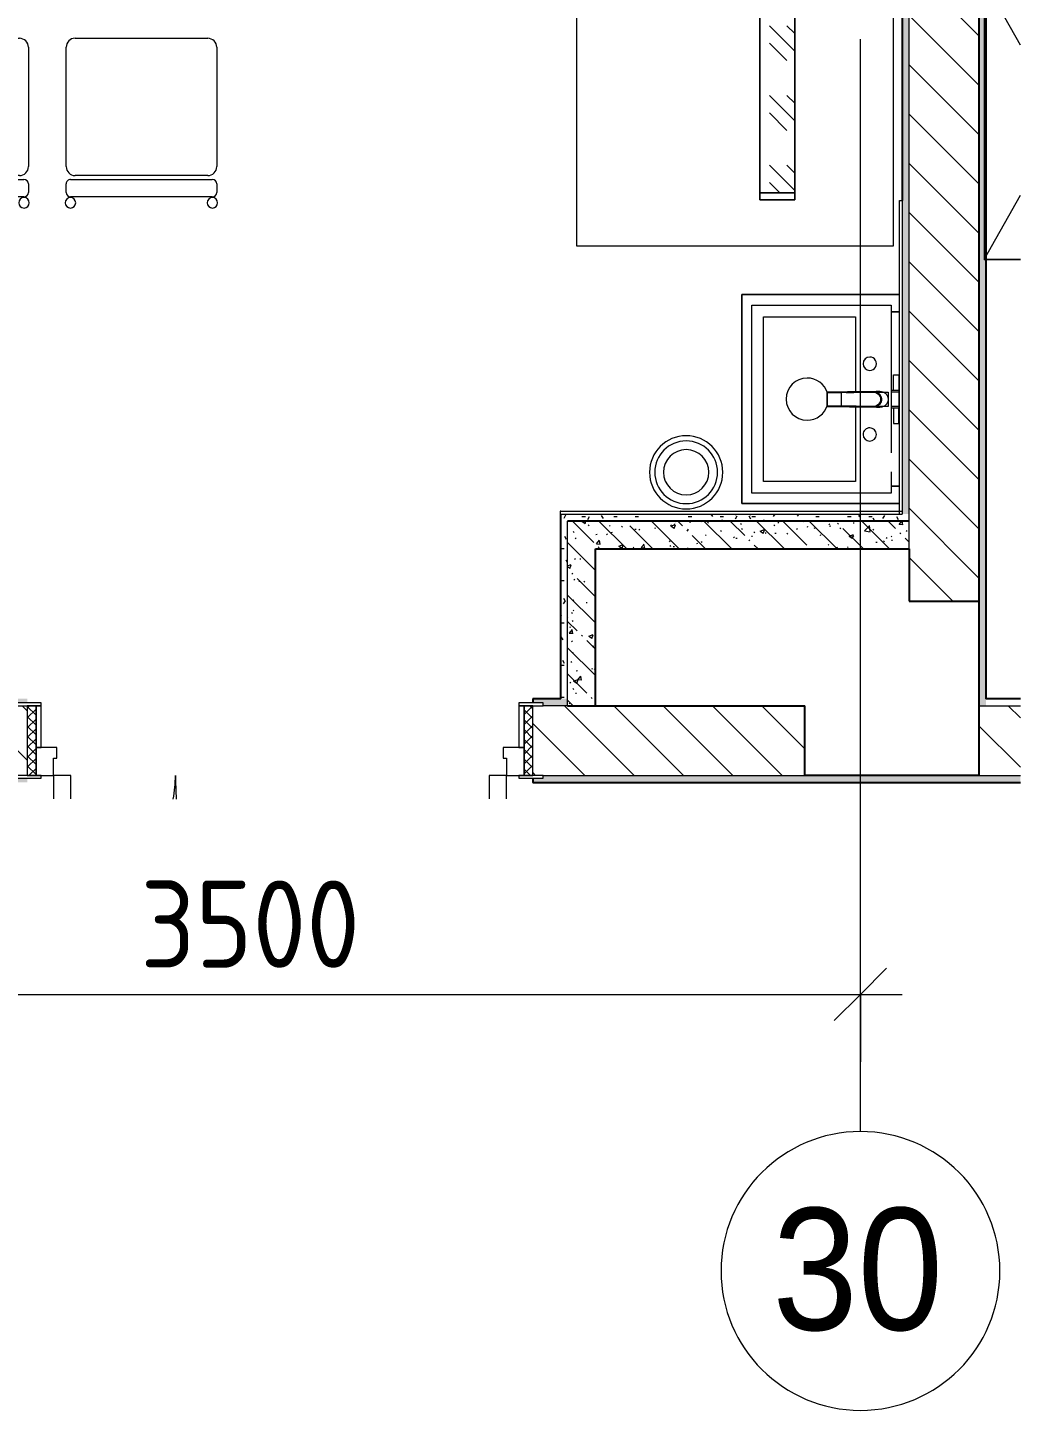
# Model space of a CAD drawing. Header units: millimetres. Extents: x 97900 to 162318, y -1987 to 22028.
# Drawn here: x 108321 to 111169, y 11578 to 15546 of the extents above; entities that cross this region are included whole.
import ezdxf

# ---------------------------------------------------------------- set-up
doc = ezdxf.new("R2010")
doc.units = ezdxf.units.MM
doc.linetypes.add('Осевая', pattern=[3175, 635, -476.25, 1587.5, -476.25])
for name, color, linetype, lineweight in [('0-1', 7, 'Continuous', 9), ('A-ANNO-DIMS', 7, 'Continuous', 9), ('A-ANNO-DIMS-100', 7, 'Continuous', 9), ('A-DOOR', 7, 'Continuous', 9), ('A-DOOR-1', 7, 'Continuous', 13), ('A-DOOR-FRAM', 7, 'Continuous', 13), ('A-DOOR-FRAM-1', 7, 'Continuous', 9), ('A-WALL', 7, 'Continuous', 9), ('I-FURN', 7, 'Continuous', 9), ('I-WALL', 7, 'Continuous', 9), ('P-SANR-FIXT', 7, 'Continuous', 9), ('P-SANR-FIXT-1', 7, 'Continuous', 13), ('Оси', 7, 'Continuous', 9), ('Оси-1', 7, 'Continuous', 20), ('Оси-2', 7, 'Осевая', 9)]:
    doc.layers.add(name, color=color, linetype=linetype, lineweight=lineweight)
for name, color, linetype, lineweight, true_color in [('A-WALL-2', 7, 'Continuous', 25, 0x3c3c3c), ('A-WALL-FNSH-1', 7, 'Continuous', 13, 0x3c3c3c), ('I-FURN-1', 7, 'Continuous', 9, 0xf0f0f0)]:
    doc.layers.add(name, color=color, linetype=linetype, lineweight=lineweight, true_color=true_color)
doc.styles.add('Arial', font='arial.ttf', dxfattribs={"width": 0.9, "height": 350})
doc.styles.add('ISOCPEUR', font='isocpeur.ttf', dxfattribs={"width": 0.9, "height": 250})
doc.dimstyles.new('ISO-2_5_0_9К_БОЛЬШОЙ', dxfattribs={"dimscale": 304.8, "dimtxt": 248.995294, "dimasz": 0.492126, "dimexe": 0.393701, "dimexo": 0.984252, "dimgap": 0, "dimtad": 1, "dimdec": 0, "dimrnd": 10, "dimzin": 0, "dimdsep": 46, "dimtxsty": 'ISOCPEUR', "dimblk1": 'OBLIQUE', "dimblk2": 'OBLIQUE', "dimsah": 1, "dimcen": 0.09, "dimdle": 0.393701, "dimazin": 0, "dimtfac": 1, "dimtdec": 4, "dimtix": 1, "dimtmove": 0, "dimatfit": 3, "dimfxl": 1, "dimtvp": 1, "dimtolj": 1, "dimtzin": 0, "dimarcsym": 2})
pattern_1 = [(135, (0, 0), (-70.71068, -70.71068), [])]
pattern_2 = [(135, (0, 0), (-75.43415, -75.43415), [106.68, -17.78, 3.556, -17.78]), (135, (0, 75.39), (-75.43415, -75.43415), []), (50, (0, 0), (127.52922, -11.15758), [13.335, -146.685]), (355, (0, 0), (-24.66966, 133.74002), [10.668, -117.348]), (100.451, (10.63, -0.93), (102.85973, 122.58178), [11.333, -124.663]), (46.184, (0, 35.56), (189.75516, -29.43036), [20.002, -220.027]), (96.636, (15.81, 33.1), (166.1822, 173.1996), [17, -186.995]), (351.184, (0, 35.56), (166.18393, 173.19757), [16.002, -176.022]), (21, (17.78, 26.67), (106.130265, -71.58603), [13.335, -146.685]), (326, (17.78, 26.67), (43.26188, 128.93175), [10.668, -117.348]), (71.451, (26.62, 20.7), (149.39198, 57.34505), [11.333, -124.663]), (37.5, (0, 0), (2.162228, 59.188357), [3.353, -112.573, 3.353, -115.773, -117.792]), (37.5, (0, 0), (2.162228, 59.188357), [-235.052, 3.353, -114.44]), (7.5, (0, 0), (46.773857, 70.126152), [3.353, -64.567, 3.353, -109.906, -44.894]), (7.5, (0, 0), (46.773857, 70.126152), [-181.178, 3.353, -41.542]), (327.5, (-39.65, 0), (94.913671, -4.010093), [3.353, -41.097, 3.353, -135.331, -184.023]), (327.5, (-39.65, 0), (94.913671, -4.010093), [-183.134, 3.353, -180.67]), (317.5, (-57.43, 0), (103.69057, 17.79882), [3.353, -54.432, 3.353, -88.748, -130.683]), (317.5, (-57.43, 0), (103.69057, 17.79882), [-149.885, 3.353, -127.33])]
pattern_3 = [(0, (0, 0), (121.92, 30.48), [10.058, -81.382, 10.058, -81.382, -487.68]), (0, (0, 0), (121.92, 30.48), [-182.88, 10.058, -172.822, 10.058, -81.382, -213.36]), (0, (0, 0), (121.92, 30.48), [-457.2, 10.058, -50.902, 10.058, -142.342]), (120, (45.72, 15.24), (-87.356454, 90.345817), [10.058, -81.382, 10.058, -81.382, -487.68]), (120, (45.72, 15.24), (-87.356454, 90.345817), [-182.88, 10.058, -172.822, 10.058, -81.382, -213.36]), (120, (45.72, 15.24), (-87.356454, 90.345817), [-457.2, 10.058, -50.902, 10.058, -142.342]), (240, (60.96, 76.2), (-34.563546, -120.825817), [10.058, -81.382, 10.058, -81.382, -487.68]), (240, (60.96, 76.2), (-34.563546, -120.825817), [-182.88, 10.058, -172.822, 10.058, -81.382, -213.36]), (240, (60.96, 76.2), (-34.563546, -120.825817), [-457.2, 10.058, -50.902, 10.058, -142.342])]

# ---------------------------------------------------------------- blocks, each defined once
blk = doc.blocks.new('110_Дверь_СКБ_2Ст - Д-6_л__ ДОО_Дв_1450x2100h_Дверь из раздевальной в коридор-32357677-План разверток пом_3_35_ Этаж 3')
at = {"layer": 'A-DOOR'}
h = blk.add_hatch(dxfattribs=at)
h.set_pattern_fill('FP_6', color=256, style=0, pattern_type=2)
h.set_pattern_definition([(135, (1576.41, 164.685), (-14.14214, -14.14214), []), (225, (1576.41, 164.685), (14.14214, -14.14214), [])])
h.paths.add_polyline_path([(737.5, 100), (712.5, 100), (712.5, -100), (737.5, -100)])
at = {"layer": 'A-DOOR-FRAM-1'}
h = blk.add_hatch(dxfattribs=at)
h.set_pattern_fill('FP_7', color=256, style=0, pattern_type=2)
h.set_pattern_definition([(45, (-546.384, 164.685), (-14.1421, 14.1421), []), (135, (-546.384, 164.685), (-14.1421, -14.1421), [])])
h.paths.add_polyline_path([(-712.5, 100), (-712.5, -100), (-687.5, -100), (-687.5, 100)])
at = {"layer": 'A-DOOR'}
for centre, radius, start, end in [((-637.5, 100), 950, 0, 4.0754), ((662.5, 100), 350, 168.8766, 180)]:
    blk.add_arc(centre, radius, start, end, dxfattribs=at)
at = {"layer": 'A-DOOR-1'}
for p, q in [((-637.5, 167.4), (-637.5, 100)), ((-587.5, 100), (-587.5, 167.4)), ((612.5, 167.4), (612.5, 100)), ((662.5, 100), (662.5, 167.4)), ((-637.5, 100), (-587.5, 100)), ((612.5, 100), (662.5, 100))]:
    blk.add_line(p, q, dxfattribs=at)
at = {"layer": 'A-DOOR-FRAM'}
for p, q in [((-672.5, 108), (-742.5, 108)), ((-742.5, 108), (-742.5, 100)), ((-742.5, 100), (-672.5, 100)), ((-687.5, 100), (-712.5, 100)), ((-712.5, 100), (-712.5, -100)), ((-637.5, 100), (-687.5, 100)), ((-687.5, 100), (-687.5, 20)), ((-687.5, -100), (-687.5, 100)), ((-672.5, 100), (-672.5, 108)), ((-637.5, 50), (-637.5, 100)), ((662.5, 100), (662.5, 50)), ((712.5, 100), (662.5, 100)), ((767.5, 108), (697.5, 108)), ((697.5, 108), (697.5, 100)), ((697.5, 100), (767.5, 100)), ((712.5, 20), (712.5, 100)), ((737.5, 100), (712.5, 100)), ((712.5, 100), (712.5, -100)), ((737.5, -100), (737.5, 100)), ((767.5, 100), (767.5, 108)), ((-627.5, 50), (-637.5, 50)), ((-627.5, 20), (-627.5, 50)), ((662.5, 50), (652.5, 50)), ((652.5, 50), (652.5, 20)), ((-687.5, 20), (-627.5, 20)), ((-672.5, 20), (-687.5, 20)), ((-687.5, 20), (-687.5, -100)), ((-672.5, -100), (-672.5, 20)), ((652.5, 20), (712.5, 20)), ((712.5, 20), (697.5, 20)), ((697.5, 20), (697.5, -100)), ((712.5, -100), (712.5, 20)), ((-672.5, -100), (-742.5, -100)), ((-742.5, -100), (-742.5, -108)), ((-742.5, -108), (-672.5, -108)), ((-712.5, -100), (-687.5, -100)), ((-687.5, -100), (-672.5, -100)), ((-672.5, -108), (-672.5, -100)), ((697.5, -100), (712.5, -100)), ((767.5, -100), (697.5, -100)), ((697.5, -100), (697.5, -108)), ((697.5, -108), (767.5, -108)), ((712.5, -100), (737.5, -100)), ((767.5, -108), (767.5, -100))]:
    blk.add_line(p, q, dxfattribs=at)
blk = doc.blocks.new('SND_2D_Раковина - 500x400 без поручня-18611701-План разверток пом_3_35_ Этаж 3')
at = {"layer": 'P-SANR-FIXT'}
for p, q in [((-250, 152), (-250, 128.5)), ((-250, 128.5), (-250, 152)), ((-70, 150), (-25, 150)), ((-70, 135), (-70, 150)), ((-25, 135), (-70, 135)), ((-25, 151.1), (-25, 128.5)), ((25, 128.5), (25, 151.1)), ((70, 150), (25, 150)), ((25, 135), (70, 135)), ((70, 135), (70, 150)), ((250, 128.5), (250, 152)), ((250, 152), (250, 128.5))]:
    blk.add_line(p, q, dxfattribs=at)
blk = doc.blocks.new('Шкаф параметрический - 1_254-26529812-План разверток пом_3_35_ Этаж 3')
at = {"layer": 'I-FURN-1'}
for p, q in [((0, 450), (184.8, 346.1)), ((800, 450), (0, 450)), ((0, 450), (0, 346.1)), ((0, 346.1), (0, 444.7)), ((615.2, 346.1), (800, 450)), ((800, 346.1), (800, 450)), ((800, 444.7), (800, 346.1))]:
    blk.add_line(p, q, dxfattribs=at)
blk = doc.blocks.new('M_Стул-Breuer - 1_87-26543693-План разверток пом_3_35_ Этаж 3')
at = {"layer": 'I-FURN-1'}
for p, q in [((-215.9, 176.2), (-215.9, 200.8)), ((-203.2, 213.5), (203.2, 213.5)), ((215.9, 200.8), (215.9, 176.2)), ((203.2, 163.5), (-203.2, 163.5)), ((-215.9, -215.9), (-215.9, 127)), ((-190.5, 152.4), (190.5, 152.4)), ((215.9, 127), (215.9, -215.9)), ((190.5, -241.3), (-190.5, -241.3))]:
    blk.add_line(p, q, dxfattribs=at)
for centre, radius, start, end in [((-203.5, 230.6), 15.1, 0, 180), ((203.7, 230.6), 15.1, 0, 180), ((-203.5, 230.6), 15.1, 180, 0), ((-203.2, 200.8), 12.7, 90, 180), ((203.7, 230.6), 15.1, 180, 0), ((203.2, 200.8), 12.7, 0, 90), ((-203.2, 176.2), 12.7, 180, 270), ((203.2, 176.2), 12.7, 270, 0), ((-190.5, 127), 25.4, 90, 180), ((190.5, 127), 25.4, 0, 90), ((-190.5, -215.9), 25.4, 180, 270), ((190.5, -215.9), 25.4, 270, 0)]:
    blk.add_arc(centre, radius, start, end, dxfattribs=at)
blk = doc.blocks.new('Стол базовый прямоугольный - 1_146-25586992-План разверток пом_3_35_ Этаж 3')
at = {"layer": 'I-FURN-1'}
for p, q in [((617.5, 455), (-617.5, 455)), ((-617.5, 455), (-617.5, 171.5)), ((617.5, -455), (617.5, 455)), ((-617.5, 171.5), (-617.5, 71.5)), ((-617.5, 71.5), (-617.5, -455)), ((-617.5, -455), (617.5, -455))]:
    blk.add_line(p, q, dxfattribs=at)
blk = doc.blocks.new('Зеркало обычное - 1_21-29820948-План разверток пом_3_35_ Этаж 3')
at = {"layer": 'I-FURN'}
h = blk.add_hatch(dxfattribs=at)
h.set_pattern_fill('FP_10', color=256, style=0, pattern_type=2)
h.set_pattern_definition([(45, (50, 50), (-200, 0), [141.42, -141.42]), (45, (100, 50), (-200, 0), [70.71, -212.13]), (45, (50, 100), (-200, 0), [70.71, -212.13])])
h.paths.add_polyline_path([(-580, -40), (580, -40), (580, 60), (-580, 60), (-580, -18.8)])
at = {"layer": 'I-FURN-1'}
for p, q in [((600, 60), (-600, 60)), ((-600, 60), (-600, -40)), ((-600, -40), (-600, 60)), ((-600, 60), (-580, 60)), ((580, 60), (-580, 60)), ((-580, 60), (-580, -40)), ((-580, -40), (-580, 60)), ((-580, 60), (580, 60)), ((-580, 60), (580, 60)), ((580, 60), (-580, 60)), ((-580, 60), (580, 60)), ((-580, -40), (-580, 60)), ((-580, -40), (-580, 60)), ((580, -40), (580, 60)), ((580, 60), (580, -40)), ((580, 60), (600, 60)), ((580, 60), (580, -40)), ((580, -40), (580, 60)), ((600, -40), (600, 60)), ((600, 60), (600, -40)), ((-600, -40), (600, -40)), ((-580, -40), (-600, -40)), ((-580, -40), (580, -40)), ((580, -40), (-580, -40)), ((580, -40), (-580, -40)), ((-580, -40), (580, -40)), ((580, -40), (-580, -40)), ((600, -40), (580, -40))]:
    blk.add_line(p, q, dxfattribs=at)
blk = doc.blocks.new('сифон - Для раковины-30610345-План разверток пом_3_35_ Этаж 3')
at = {"layer": 'P-SANR-FIXT'}
blk.add_line((191.1, -40), (191.1, 40), dxfattribs=at)
at = {"layer": 'P-SANR-FIXT-1'}
for p, q in [((191.1, 20), (168.5, 20)), ((168.5, -20), (191.1, -20))]:
    blk.add_line(p, q, dxfattribs=at)
blk = doc.blocks.new('смеситель для раковины - Default-30607276-План разверток пом_3_35_ Этаж 3')
at = {"layer": '0-1'}
for p, q in [((-20.7, -16.7), (-20.7, -17.2)), ((20.8, -17.2), (20.8, -16.7)), ((22.8, -3), (21.8, -15.6)), ((-20.4, -97.4), (-20.3, -110)), ((-19.8, -111.8), (19.8, -111.8)), ((20.3, -110), (20.4, -97.4)), ((-19.8, -151.6), (19.7, -151.6))]:
    blk.add_line(p, q, dxfattribs=at)
at = {"layer": '0-1', "flags": 128}
for points in [[(12.1, 0.1), (14.4, -1.7), (18.1, -6.1), (20.4, -11.5), (21.2, -17.2), (21.2, -36.2), (21.1, -56), (21, -111.4)], [(-21.8, -15.6), (-22.1, -11.2), (-22.8, -3)], [(-18.9, -7.6), (-20, -10.3), (-20.8, -13.1), (-21.1, -18.6), (-21.1, -48.6), (-21.1, -93.2)], [(20.8, -150.7), (20.8, -150.6), (20.7, -150.3), (20.7, -149.8), (20.7, -149), (20.8, -147.8), (20.8, -146.9), (20.8, -145.1), (20.8, -142.9), (20.9, -128.2), (21.1, -55.9), (21.1, -88)], [(-20.7, -150.6), (-20.7, -150.5), (-20.7, -150.2), (-20.7, -149.8), (-20.7, -149.1), (-20.7, -148.1), (-20.7, -147.4), (-20.7, -146.4), (-20.7, -144.9), (-20.8, -144), (-20.8, -120.4), (-21.1, -93.2)], [(-19.8, -111.8), (-19.9, -111.8), (-20, -111.8), (-20.1, -111.8), (-20.1, -111.7), (-20.2, -111.7), (-20.3, -111.6), (-20.3, -111.5), (-20.3, -111.5), (-20.3, -111.4), (-20.3, -111.4), (-20.3, -111.4), (-20.3, -111.3), (-20.3, -111.2), (-20.3, -111), (-20.3, -110.8), (-20.3, -110.6), (-20.3, -110.3), (-20.3, -110)], [(20.3, -110), (20.3, -110.3), (20.3, -110.5), (20.3, -110.8), (20.3, -111), (20.3, -111.1), (20.3, -111.3), (20.3, -111.5), (20.3, -111.5), (20.3, -111.5), (20.2, -111.6), (20.2, -111.7), (20.1, -111.7), (20.1, -111.8), (19.8, -111.8)], [(20.9, -146.2), (20.9, -147.7), (20.8, -148.8), (20.8, -149.8), (20.8, -150.4), (20.7, -151.2), (20.6, -151.3), (20.5, -151.4), (20.4, -151.5), (20.2, -151.6), (20, -151.6), (19.7, -151.6)]]:
    blk.add_lwpolyline(points, dxfattribs=at)
at = {"layer": 'P-SANR-FIXT'}
for p, q in [((-21, -151.6), (-21, 23)), ((-21, 23), (21, 23)), ((0.6, 2.8), (-0.6, 2.8)), ((21, 23), (21, -151.6)), ((-20.8, -19.8), (-21, -19.9)), ((-20.9, -18.3), (-20.9, -18.3)), ((-20.9, -18.5), (-20.9, -18.5)), ((-20.8, -19.8), (-20.4, -22)), ((20.4, -11.1), (19.4, -12.9)), ((20.4, -22), (20.8, -19.8)), ((20.8, -19.8), (20.9, -18.5)), ((20.8, -19.8), (21, -19.9)), ((21.1, -18.4), (20.9, -18.4)), ((22.9, -0.9), (22.5, -5)), ((-19.8, -111.7), (-19.7, -144)), ((19.7, -144), (19.8, -111.7)), ((21, -151.6), (-21, -151.6))]:
    blk.add_line(p, q, dxfattribs=at)
at = {"layer": 'P-SANR-FIXT', "flags": 128}
for points in [[(11.1, -0.4), (9.8, 0.4), (6.1, 1.8), (2.1, 2.5), (-2.1, 2.5), (-6.1, 1.8), (-9.8, 0.4), (-13.1, -1.6), (-15.9, -4.1)], [(-0.6, 3.9), (-0.3, 3.9), (-0.1, 3.9), (0.1, 3.9), (0.3, 3.9), (0.6, 3.9)], [(-21.1, -16.4), (-21.1, -16.8), (-21.1, -17.2), (-21.1, -17.6), (-21.1, -18), (-21.1, -18.4)], [(-21.1, -88.1), (-20.9, -138.9), (-20.9, -145.3), (-20.8, -150.2), (-20.7, -149.4), (-20.7, -143.7), (-20.8, -118.3), (-21, -67.6), (-21.1, -42.2), (-21.1, -16.9)], [(-20.9, -18.5), (-20.9, -18.5), (-21, -18.5), (-21, -18.6), (-21, -18.6), (-21.1, -18.6), (-21.1, -18.6), (-21.1, -18.6)], [(-20.9, -18.5), (-20.9, -19.2), (-20.8, -19.8)], [(15.9, -4.1), (13.1, -1.6), (11.6, -0.6)], [(21.1, -16.9), (21.1, -42.2), (21, -67.6), (20.8, -118.3), (20.7, -143.7), (20.7, -149.4), (20.8, -150.2), (20.9, -145.3), (20.9, -138.9), (21.1, -88.1)], [(21.1, -18.4), (21.1, -18), (21.1, -17.6), (21.1, -17.2), (21.1, -16.8), (21.1, -16.4)], [(21.8, -15.2), (22.1, -10.8), (22.3, -7.9), (22.5, -5.6), (22.7, -3.2), (22.9, -0.9)], [(-19.9, -145.2), (-19.9, -133.8), (-20, -122.4), (-20, -111), (-20.1, -99.6), (-20.1, -88.1)], [(20.1, -88.1), (20.1, -94.5), (20.1, -100.8), (20, -107.2), (20, -113.5), (20, -119.9), (20, -126.2), (19.9, -132.6), (19.9, -138.9), (19.9, -145.2)]]:
    blk.add_lwpolyline(points, dxfattribs=at)
at = {"layer": 'P-SANR-FIXT'}
for centre, major_axis, ratio, start_param, end_param in [((0, -17.2), (20.8, 0), 0.98634, 0.944958, 2.669203), ((0, -16.7), (20.8, 0), 0.98634, 1.475706, 2.006619), ((0, -16.7), (20.8, 0), 0.98634, 1.175826, 1.349386), ((0, -17.2), (-20.8, 0), 0.98634, 5.983401, 6.283185), ((0, -16.7), (20.8, 0), 0.98634, 2.911123, 3.141593), ((0, -17.2), (20.8, 0), 0.98634, 3.141593, 3.245131), ((0, -16.7), (20.8, 0), 0.98634, 2.513274, 2.712058), ((0, -16.7), (20.8, 0), 0.98634, 2.199532, 2.288423), ((0, -16.7), (20.8, 0), 0.98634, 0.436433, 0.906939), ((0, -17.2), (20.8, 0), 0.98634, 0.478372, 0.784046), ((0, -17.2), (20.8, 0), 0.98634, 0, 0.299784), ((0, -16.7), (20.8, 0), 0.98634, 0, 0.23047), ((0, -17.2), (20.8, 0), 0.98634, 6.179646, 6.283185), ((-19.8, -109.7), (0.5, 0.002), 0.095848, 1.570429, 3.124299), ((19.8, -109.7), (-0.5, 0.002), 0.095846, 3.158887, 4.712983)]:
    blk.add_ellipse(centre, major_axis=major_axis, ratio=ratio, start_param=start_param, end_param=end_param, dxfattribs=at)
for points, knots in [([(-22.9, -0.3), (-22.9, 2.5), (-22.3, 6.4), (-20, 11.4), (-17.7, 14.7), (-14.9, 17.6), (-11.6, 20), (-7.9, 21.7), (-4.5, 22.6), (-1.5, 23), (1.9, 23), (6, 22.4), (10, 20.8), (12.8, 19.1), (14.8, 17.5), (16.7, 15.8), (18.8, 13.3), (21.9, 8.1), (22.9, 3.2), (22.9, -0.3)], [0, 0, 0, 0, 0.111111, 0.166667, 0.222222, 0.277778, 0.333333, 0.388889, 0.444444, 0.479167, 0.513889, 0.583333, 0.652778, 0.6875, 0.722222, 0.756944, 0.791667, 0.861111, 1, 1, 1, 1]), ([(-21.1, -16.9), (-21.1, -15.9), (-21, -14.3), (-20.6, -12.1), (-20.1, -10.6), (-19.6, -9), (-18.7, -7.1), (-17.3, -4.8), (-15.2, -2.3), (-12.8, -0.2), (-10, 1.5), (-7, 2.8), (-3.8, 3.7), (-1.6, 3.9), (-0.6, 3.9)], [0, 0, 0, 0, 0.1, 0.15, 0.2, 0.25, 0.3, 0.4, 0.5, 0.6, 0.7, 0.8, 0.9, 1, 1, 1, 1]), ([(10.9, -0.1), (10.6, 0), (10.1, 0.3), (9, 0.9), (6.9, 1.7), (2.6, 2.8), (-2.6, 2.8), (-6.9, 1.7), (-9.2, 0.7), (-11.2, -0.2), (-13.2, -1.5), (-14.9, -2.9), (-16.1, -4.2), (-17.3, -5.5), (-18.5, -7.2), (-19.6, -9.3), (-20.7, -12.4), (-21.1, -14.8), (-21.1, -16.4)], [0.3333333, 0.3333333, 0.3333333, 0.3333333, 0.3472222, 0.3611111, 0.3888889, 0.4444444, 0.5555556, 0.6111111, 0.6388889, 0.6666667, 0.7083333, 0.75, 0.7708333, 0.7916667, 0.8333333, 0.875, 0.9166667, 1, 1, 1, 1]), ([(-0.6, 2.8), (-0.6, 2.9), (-0.6, 3.2), (-0.6, 3.6), (-0.6, 3.8), (-0.6, 3.9), (-0.6, 3.9)], [0, 0, 0, 0, 0.363636, 0.545455, 0.727273, 1, 1, 1, 1]), ([(0.6, 3.9), (2.7, 3.9), (7.1, 3.1), (12.9, 0), (16.7, -3.9), (19, -7.6), (20.2, -10.6), (21, -13.7), (21.1, -15.9), (21.1, -16.9)], [0, 0, 0, 0, 0.2, 0.4, 0.6, 0.7, 0.8, 0.9, 1, 1, 1, 1]), ([(0.6, 2.8), (0.6, 2.9), (0.6, 3.2), (0.6, 3.6), (0.6, 3.8), (0.6, 3.9), (0.6, 3.9)], [0, 0, 0, 0, 0.363636, 0.545455, 0.727273, 1, 1, 1, 1]), ([(-22.9, -0.9), (-22.9, -1.5), (-22.8, -2.5), (-22.7, -3.8), (-22.6, -4.8), (-22.5, -5.7), (-22.4, -6.6), (-22.3, -7.5), (-22.2, -8.7), (-22.1, -10.1), (-22, -12.1), (-21.9, -13.9), (-21.8, -15.2)], [0, 0, 0, 0, 0.166667, 0.25, 0.333333, 0.416667, 0.5, 0.583333, 0.666667, 0.75, 0.833333, 1, 1, 1, 1]), ([(-21.8, -15.2), (-21.8, -16.2), (-21.7, -18.4), (-21.6, -22.6), (-21.5, -27.6), (-21.4, -33.2), (-21.4, -38.3), (-21.3, -42.6), (-21.3, -45.9), (-21.3, -49.3), (-21.3, -52.8), (-21.2, -55.7), (-21.2, -58), (-21.2, -59.8), (-21.2, -61.5), (-21.2, -63.9), (-21.2, -66.8), (-21.2, -70.4), (-21.2, -73.9), (-21.1, -77.5), (-21.1, -82.2), (-21.1, -85.7), (-21.1, -88.1)], [0, 0, 0, 0, 0.083333, 0.166667, 0.25, 0.333333, 0.416667, 0.458333, 0.5, 0.541667, 0.583333, 0.625, 0.645833, 0.666667, 0.6875, 0.708333, 0.75, 0.791667, 0.833333, 0.875, 0.916667, 1, 1, 1, 1]), ([(-21.1, -18.4), (-21.1, -19.2), (-21.1, -20.8), (-21.1, -23.1), (-21.1, -25), (-21, -26.5), (-21, -27.6), (-21, -28.6), (-21, -30), (-21, -31.7), (-21, -33.4), (-21, -34.6), (-20.9, -35.2), (-20.9, -35.7), (-20.9, -36.3), (-20.9, -36.9), (-20.9, -38.1), (-20.9, -39.8), (-20.9, -41.4), (-20.8, -42.8), (-20.8, -44.1), (-20.8, -45.8), (-20.8, -48.6), (-20.7, -53.5), (-20.6, -60.7), (-20.6, -68.9), (-20.5, -76.5), (-20.5, -85.7), (-20.4, -92.7), (-20.4, -97.4)], [0, 0, 0, 0, 0.027778, 0.055556, 0.083333, 0.097222, 0.111111, 0.125, 0.138889, 0.166667, 0.194444, 0.208333, 0.215278, 0.222222, 0.229167, 0.236111, 0.25, 0.277778, 0.305556, 0.319444, 0.333333, 0.361111, 0.388889, 0.444444, 0.555556, 0.666667, 0.75, 0.833333, 1, 1, 1, 1]), ([(-21.1, -18.6), (-21.1, -18.7), (-21.1, -18.9), (-21.1, -19.2), (-21, -19.5), (-21, -19.7), (-21, -19.9)], [0, 0, 0, 0, 0.333333, 0.5, 0.666667, 1, 1, 1, 1]), ([(-20.6, -41.3), (-20.6, -41.2), (-20.7, -40.7), (-20.7, -40.1), (-20.8, -39.3), (-20.9, -38.5), (-20.9, -37.4), (-21, -35.5), (-21, -33.1), (-21, -30.9), (-20.9, -29.4), (-20.9, -28.7), (-20.9, -28.1), (-20.9, -27.6), (-20.9, -26.9), (-20.9, -25.6), (-20.9, -23.9), (-20.9, -21.9), (-21, -20.5), (-21, -19.9)], [0.6742747, 0.6742747, 0.6742747, 0.6742747, 0.6785714, 0.6964286, 0.7053571, 0.7142857, 0.7321429, 0.75, 0.7857143, 0.8214286, 0.8392857, 0.8482143, 0.8571429, 0.8660714, 0.875, 0.8928571, 0.9285714, 0.9642857, 1, 1, 1, 1]), ([(-20, -10.9), (-20.1, -11.4), (-20.5, -12.6), (-20.7, -13.9), (-20.8, -14.6)], [0, 0, 0, 0, 0.4, 1, 1, 1, 1]), ([(-15.9, -4.1), (-16.7, -5), (-18.4, -7.2), (-19.5, -9.5), (-20, -10.9)], [0, 0, 0, 0, 0.444444, 1, 1, 1, 1]), ([(21.1, -16.4), (21.1, -16), (21, -15.1), (20.8, -13.8), (20.6, -12.6), (20.3, -11.7), (20.2, -11.2), (20, -10.9), (19.9, -10.5), (19.7, -9.9), (19.3, -9), (18.6, -7.6), (17.7, -6.2), (17, -5.2), (16.4, -4.5), (15.8, -3.8), (15, -3), (13.9, -2), (12.7, -1.2), (11.9, -0.7), (11.7, -0.6)], [0, 0, 0, 0, 0.0277778, 0.0555556, 0.0833333, 0.0972222, 0.1041667, 0.1111111, 0.1180556, 0.125, 0.1388889, 0.1666667, 0.1944444, 0.2083333, 0.2222222, 0.2361111, 0.25, 0.2777778, 0.3055556, 0.3194444, 0.3194444, 0.3194444, 0.3194444]), ([(20, -10.9), (19.6, -9.8), (18.5, -7.4), (17, -5.2), (15.9, -4.1)], [0, 0, 0, 0, 0.444444, 1, 1, 1, 1]), ([(20.7, -37.5), (20.7, -37.9), (20.6, -38.5), (20.5, -39.2), (20.5, -40), (20.4, -41.3), (20.4, -43), (20.4, -44.6), (20.4, -45.8), (20.4, -46.4), (20.4, -46.9), (20.4, -47.4), (20.4, -48.1), (20.3, -49.2), (20.3, -50.7), (20.3, -52.6), (20.3, -54.6), (20.3, -57), (20.2, -60.3), (20.1, -66.9), (20, -78.4), (19.9, -90.5), (19.9, -97.4)], [0.2698282, 0.2698282, 0.2698282, 0.2698282, 0.2857143, 0.2946429, 0.3035714, 0.3214286, 0.3571429, 0.3928571, 0.4107143, 0.4196429, 0.4285714, 0.4375, 0.4464286, 0.4642857, 0.5, 0.5357143, 0.5714286, 0.6071429, 0.6428571, 0.7142857, 0.8571429, 1, 1, 1, 1]), ([(20.8, -14.6), (20.7, -14.1), (20.5, -12.8), (20.2, -11.6), (20, -10.9)], [0, 0, 0, 0, 0.444444, 1, 1, 1, 1]), ([(20.4, -97.4), (20.4, -91.1), (20.5, -81.8), (20.6, -69.7), (20.7, -60), (20.7, -52.6), (20.8, -47.4), (20.8, -45.2), (20.8, -43.5), (20.9, -41.8), (20.9, -39.8), (20.9, -37.7), (20.9, -36.2), (20.9, -35.4), (21, -34.1), (21, -32.6), (21, -31), (21, -29.7), (21, -28.6), (21, -27.7), (21, -26.8), (21.1, -25.6), (21.1, -22.9), (21.1, -20.4), (21.1, -18.4)], [0, 0, 0, 0, 0.222222, 0.333333, 0.444444, 0.583333, 0.618056, 0.652778, 0.670139, 0.6875, 0.722222, 0.756944, 0.774306, 0.782986, 0.791667, 0.826389, 0.84375, 0.861111, 0.878472, 0.887153, 0.895833, 0.913194, 0.930556, 1, 1, 1, 1]), ([(21, -19.9), (21, -20.5), (21, -21.9), (20.9, -23.9), (20.9, -25.6), (20.9, -26.8), (20.9, -27.5), (20.9, -28.3), (20.9, -29.2), (20.9, -30.9), (20.9, -32.5), (20.9, -33.6), (20.9, -33.9)], [0, 0, 0, 0, 0.0357143, 0.0714286, 0.1071429, 0.125, 0.1339286, 0.1428571, 0.1607143, 0.1785714, 0.2142857, 0.2233019, 0.2233019, 0.2233019, 0.2233019]), ([(21.1, -88.1), (21.1, -85.1), (21.1, -80.6), (21.2, -74.5), (21.2, -69.9), (21.2, -65.1), (21.2, -60), (21.2, -55.1), (21.3, -50.9), (21.3, -47.5), (21.3, -44.7), (21.3, -42.6), (21.4, -41), (21.4, -39.8), (21.4, -38.7), (21.4, -37.3), (21.4, -35.8), (21.4, -34.1), (21.5, -32.1), (21.5, -29.7), (21.5, -27), (21.6, -24.6), (21.7, -21.6), (21.7, -18.3), (21.8, -16.1), (21.8, -15.2)], [0, 0, 0, 0, 0.071429, 0.107143, 0.142857, 0.178571, 0.214286, 0.25, 0.285714, 0.321429, 0.357143, 0.392857, 0.410714, 0.428571, 0.446429, 0.464286, 0.5, 0.535714, 0.571429, 0.625, 0.678571, 0.732143, 0.785714, 0.892857, 1, 1, 1, 1]), ([(-19.9, -97.4), (-19.9, -90.5), (-20, -78.4), (-20.1, -67), (-20.2, -60.5), (-20.2, -57.1), (-20.3, -54.8), (-20.3, -52.7), (-20.3, -50.8), (-20.3, -49.3), (-20.3, -48.2), (-20.4, -47.6), (-20.4, -47), (-20.4, -46.5), (-20.5, -45.9), (-20.5, -44.9), (-20.5, -44.1), (-20.5, -43.6)], [0, 0, 0, 0, 0.1428571, 0.2857143, 0.3571429, 0.3928571, 0.4285714, 0.4642857, 0.5, 0.5357143, 0.5535714, 0.5625, 0.5714286, 0.5803571, 0.5892857, 0.6071429, 0.6334797, 0.6334797, 0.6334797, 0.6334797]), ([(-19.8, -109.7), (-19.8, -110.1), (-19.8, -110.9), (-19.8, -111.7), (-19.8, -111.8), (-19.8, -111.8)], [0, 0, 0, 0, 0.2, 0.4, 0.5304452, 0.5304452, 0.5304452, 0.5304452]), ([(19.8, -111.8), (19.8, -111.8), (19.8, -111.7), (19.8, -110.9), (19.8, -110.1), (19.8, -109.7)], [0.4695252, 0.4695252, 0.4695252, 0.4695252, 0.6, 0.8, 1, 1, 1, 1]), ([(21, -86.6), (20.9, -86.7), (20.9, -86.8), (20.9, -87), (20.8, -87.2), (20.7, -87.5), (20.6, -87.8), (20.5, -88), (20.4, -88.2), (20.3, -88.3), (20.2, -88.2), (20.1, -88.1)], [0.4, 0.4, 0.4, 0.4, 0.4375, 0.5, 0.6, 0.65, 0.7, 0.75, 0.79375, 0.875, 1, 1, 1, 1]), ([(-19.8, -151.6), (-19.8, -151.6), (-19.8, -151.4), (-19.8, -149.5), (-19.9, -146.7), (-19.9, -145.2)], [0.5274141, 0.5274141, 0.5274141, 0.5274141, 0.6, 0.8, 1, 1, 1, 1]), ([(-19.7, -144), (-19.7, -145.5), (-19.7, -148.5), (-19.7, -151.2), (-19.7, -151.6), (-19.8, -151.6)], [0, 0, 0, 0, 0.2, 0.4, 0.5271653, 0.5271653, 0.5271653, 0.5271653]), ([(19.7, -151.6), (19.7, -151.6), (19.7, -151.6), (19.7, -151.2), (19.7, -150), (19.7, -148.3), (19.7, -146.2), (19.7, -144.8), (19.7, -144)], [0.4725879, 0.4725879, 0.4725879, 0.4725879, 0.5, 0.6, 0.7, 0.8, 0.9, 1, 1, 1, 1]), ([(19.9, -145.2), (19.9, -146), (19.9, -147.4), (19.8, -149.3), (19.8, -150.7), (19.8, -151.5), (19.8, -151.6), (19.7, -151.6)], [0, 0, 0, 0, 0.1, 0.2, 0.3, 0.4, 0.4724791, 0.4724791, 0.4724791, 0.4724791])]:
    blk.add_open_spline(points, degree=3, knots=knots, dxfattribs=at)
for points in [[(-20.7, -19.9), (-20.7, -17.5), (-19.9, -12.6), (-16.3, -6), (-10.7, -1.1), (-3.7, 1.6), (3.8, 1.6), (10.7, -1.1), (16.3, -6), (19.9, -12.6), (20.7, -17.5), (20.7, -19.9)], [(-0.6, 2.8), (-1.4, 2.7), (-2.2, 2.7), (-3, 2.5)], [(-22.6, -4.9), (-22.8, -3.6), (-22.9, -2.2), (-22.9, -0.9)], [(-21.4, -18.8), (-21.7, -17.6), (-21.8, -16.4), (-21.8, -15.2)], [(-21.1, -18.5), (-21.1, -18.4), (-21, -18.4), (-20.9, -18.4)], [(-21, -19.9), (-20.9, -20.8), (-20.7, -21.7), (-20.4, -22.5)], [(-20.2, -22.3), (-20.5, -21.7), (-20.8, -21), (-21, -20.4)], [(-20.8, -14.6), (-20.8, -15.2), (-20.9, -16.5), (-20.9, -17.7), (-20.9, -18.3)], [(-19.4, -12.9), (-19.8, -12.3), (-20.1, -11.7), (-20.4, -11.1)], [(21.8, -15.2), (21.8, -17.6), (21.2, -20.1), (20.2, -22.3)], [(20.4, -22.5), (20.7, -21.7), (20.9, -20.8), (21, -19.9)], [(20.9, -18.4), (20.9, -17.8), (20.9, -16.5), (20.8, -15.2), (20.8, -14.6)], [(20.9, -18.5), (21, -18.5), (21.1, -18.5), (21.1, -18.5)], [(21, -19.9), (21, -19.8), (21, -19.6), (21.1, -19.4), (21.1, -19.2), (21.1, -18.9), (21.1, -18.7), (21.1, -18.6), (21.1, -18.5)], [(-20.8, -88.2), (-20.7, -88.2), (-20.5, -88.2), (-20.2, -88.1), (-20.1, -88.1)], [(-20.1, -88.1), (-20.1, -87.3), (-20.1, -86.5), (-20, -85.7)], [(-19.8, -111.8), (-19.8, -111.8), (-19.8, -111.8), (-19.8, -111.8)], [(19.8, -111.8), (19.8, -111.8), (19.8, -111.8), (19.8, -111.8)], [(20, -85.7), (20.1, -86.5), (20.1, -87.3), (20.1, -88.1)]]:
    blk.add_open_spline(points, degree=3, dxfattribs=at)
blk = doc.blocks.new('мусорная корзина - Round_ Metal-31021674-План разверток пом_3_35_ Этаж 3')
at = {"layer": 'P-SANR-FIXT'}
for radius, start, end in [(105, 0, 180), (90, 0, 180), (65, 0, 180), (105, 180, 0), (90, 180, 360), (65, 180, 360)]:
    blk.add_arc((0, 0), radius, start, end, dxfattribs=at)
blk = doc.blocks.new('Мойка кухонная - Раковина Roca Victoria-N Unik 600х460 мм-31021677-План разверток пом_3_35_ Этаж 3')
at = {"layer": 'P-SANR-FIXT'}
for p, q in [((-270, 400), (270, 400)), ((-270, 0), (-270, 400)), ((270, 400), (270, 0)), ((-236.6, 366.4), (236.1, 366.4)), ((-236.6, 102.3), (-236.6, 366.4)), ((236.1, 366.4), (236.1, 102.3)), ((-20.5, 102.3), (-236.6, 102.3)), ((236.1, 102.3), (20.3, 102.3)), ((-209, 0), (-270, 0)), ((270, 0), (-154, 0))]:
    blk.add_line(p, q, dxfattribs=at)
for centre, radius, start, end in [((0, 241.3), 60.5, 0, 180), ((0, 241.3), 60.5, 180, 253.5493), ((0, 241.3), 60.5, 287.0345, 0), ((-101.6, 61.9), 19, 90, 180), ((-101.6, 61.9), 19.1, 0, 90), ((101.6, 61.9), 19.1, 0, 180), ((-101.6, 61.9), 19, 180, 270), ((-101.6, 61.9), 19, 270, 0), ((101.6, 61.9), 19.1, 180, 0)]:
    blk.add_arc(centre, radius, start, end, dxfattribs=at)
blk = doc.blocks.new('Ось сетки - D8-29747960-План разверток пом_3_35_ Этаж 3')
at = {"layer": 'Оси-1'}
for start, end in [(360, 180), (180, 360)]:
    blk.add_arc((0, 0), 4, start, end, dxfattribs=at)
blk = doc.blocks.new('DIMBLOCK7-План разверток пом_3_35_ Этаж 3')
at = {"layer": 'A-ANNO-DIMS-100'}
for p, q in [((107210, 12577.9), (107210, 12891.8)), ((110710, 12577.9), (110710, 12891.8)), ((107210, 12771.8), (110830, 12771.8)), ((107210, 12771.8), (107210, 12577.9)), ((110710, 12771.8), (110710, 12577.9))]:
    blk.add_line(p, q, dxfattribs=at)
at = {"layer": 'A-ANNO-DIMS-100', "lineweight": 20}
for p, q in [((107210, 12771.8), (107285, 12846.8)), ((110710, 12771.8), (110785, 12846.8)), ((107210, 12771.8), (107135, 12696.8)), ((110710, 12771.8), (110635, 12696.8))]:
    blk.add_line(p, q, dxfattribs=at)
at = {"layer": 'A-ANNO-DIMS-100', "color": 0, "insert": (108644, 13098.5), "char_height": 250, "width": 758.478, "attachment_point": 1, "line_spacing_factor": 1.149209, "style": 'ISOCPEUR'}
blk.add_mtext('3500', dxfattribs=at)
blk = doc.blocks.new('_Oblique')
at = {"color": 0, "linetype": 'ByBlock', "lineweight": -2}
blk.add_line((-0.5, -0.5), (0.5, 0.5), dxfattribs=at)

msp = doc.modelspace()

# ---------------------------------------------------------------- hatches: boundary and pattern name
at = {"layer": 'I-WALL'}
h = msp.add_hatch(dxfattribs=at)
h.set_pattern_fill('FP_2', color=256, style=0, pattern_type=2)
h.set_pattern_definition(pattern_1)
h.paths.add_polyline_path([(111050, 13900), (111050, 21150), (110850, 21150), (110850, 13900)])
h = msp.add_hatch(dxfattribs=at)
h.set_pattern_fill('FP_9', color=256, style=0, pattern_type=2)
h.set_pattern_definition(pattern_3)
h.paths.add_polyline_path([(111050, 13600), (111070, 13600), (111070, 21150), (111050, 21150), (111050, 13851.6)])
h = msp.add_hatch(dxfattribs=at)
h.set_pattern_fill('FP_9', color=256, style=0, pattern_type=2)
h.set_pattern_definition(pattern_3)
h.paths.add_polyline_path([(110834.4, 14150), (110850, 14150), (110850, 20900), (110830, 20900), (110830, 14150)])
h = msp.add_hatch(dxfattribs=at)
h.set_pattern_fill('FP_9', color=256, style=0, pattern_type=2)
h.set_pattern_definition(pattern_3)
h.paths.add_polyline_path([(109850, 13620), (109870, 13620), (109870, 14150), (109850, 14150), (109850, 13621)])
h = msp.add_hatch(dxfattribs=at)
h.set_pattern_fill('FP_9', color=256, style=0, pattern_type=2)
h.set_pattern_definition(pattern_3)
h.paths.add_polyline_path([(110830, 14130), (110850, 14130), (110850, 14150), (109870, 14150), (109870, 14130), (110829, 14130)])
h = msp.add_hatch(dxfattribs=at)
h.set_pattern_fill('FP_8', color=256, style=0, pattern_type=2)
h.set_pattern_definition(pattern_2)
h.paths.add_polyline_path([(109870, 13600), (109950, 13600), (109950, 14130), (109870, 14130), (109870, 13620)])
h = msp.add_hatch(dxfattribs=at)
h.set_pattern_fill('FP_8', color=256, style=0, pattern_type=2)
h.set_pattern_definition(pattern_2)
h.paths.add_polyline_path([(110850, 14050), (110850, 14130), (109950, 14130), (109950, 14050), (110834.4, 14050)])
h = msp.add_hatch(dxfattribs=at)
h.set_pattern_fill('FP_9', color=256, style=0, pattern_type=2)
h.set_pattern_definition(pattern_3)
h.paths.add_polyline_path([(109870, 13600), (109870, 13620), (109770, 13620), (109770, 13608), (109800, 13607.5), (109800, 13600), (109832, 13600)])
h.paths.add_polyline_path([(107827.1, 13600), (108290, 13600.3), (108290, 13608), (108320, 13608), (108320, 13620), (106070, 13620), (106070, 13600), (107493, 13600)])
h = msp.add_hatch(dxfattribs=at)
h.set_pattern_fill('FP_9', color=256, style=0, pattern_type=2)
h.set_pattern_definition(pattern_3)
h.paths.add_polyline_path([(111070, 13600), (111168.6, 13600.4), (111168.6, 13620), (111070, 13620)])
h = msp.add_hatch(dxfattribs=at)
h.set_pattern_fill('FP_2', color=256, style=0, pattern_type=2)
h.set_pattern_definition(pattern_1)
h.paths.add_polyline_path([(111050, 13400), (111168.6, 13400), (111168.6, 13600), (111050, 13600)])
h.paths.add_polyline_path([(110500.3, 13400), (110550, 13400), (110550, 13600), (109770, 13600), (109770, 13400), (109832, 13400)])
h.paths.add_polyline_path([(107493, 13400), (108320, 13400), (108320, 13600), (103000, 13600), (103000, 13400), (107158.8, 13400)])
h.paths.add_polyline_path([(101520, 13400), (101550, 13400), (101550, 13600), (101100, 13600), (101100, 13400)])
h = msp.add_hatch(dxfattribs=at)
h.set_pattern_fill('FP_9', color=256, style=0, pattern_type=2)
h.set_pattern_definition(pattern_3)
h.paths.add_polyline_path([(109770, 13380), (111168.6, 13380), (111168.6, 13400), (109800, 13400), (109800, 13392), (109770, 13392)])
h.paths.add_polyline_path([(107158.8, 13380), (108320, 13380), (108320, 13392), (108290, 13392), (108290, 13400), (103030, 13400), (103030, 13392), (103000, 13392), (103000, 13380), (106824.7, 13380)])
h.paths.add_polyline_path([(100600, 13380), (101550, 13380), (101550, 13392), (101520, 13392), (101520, 13400), (100630, 13400), (100630, 13392), (100600, 13392)])

# ---------------------------------------------------------------- linework, layer by layer
at = {"layer": 'A-WALL'}
for p, q in [((110850, 14050), (110850, 20900)), ((109870, 13600), (109870, 14130)), ((109870, 13600), (109800, 13600)), ((111050, 13600), (111168.6, 13600)), ((109800, 13400), (110550, 13400)), ((111050, 13400), (111168.6, 13400))]:
    msp.add_line(p, q, dxfattribs=at)
at = {"layer": 'A-WALL-2'}
for p, q in [((111050, 21150), (111050, 13400)), ((111070, 21130), (111070, 13620)), ((110830, 20880), (110830, 15050)), ((109850, 13620), (109850, 14150)), ((110850, 14130), (109870, 14130)), ((109950, 13600), (109950, 14050)), ((109950, 14050), (110850, 14050)), ((110850, 14050), (110850, 13900)), ((110850, 13900), (111050, 13900)), ((109770, 13620), (109770, 13608)), ((109850, 13620), (109770, 13620)), ((111168.6, 13620), (111070, 13620)), ((109870, 13600), (110550, 13600)), ((110550, 13400), (110550, 13600)), ((109770, 13392), (109770, 13380)), ((109770, 13380), (111168.6, 13380)), ((111050, 13400), (110550, 13400))]:
    msp.add_line(p, q, dxfattribs=at)
at = {"layer": 'A-WALL-FNSH-1'}
for p, q in [((111071, 13621), (111071, 21129)), ((110829, 20879), (110829, 15050)), ((109850, 14158), (109849, 14158)), ((109849, 14158), (109849, 13621)), ((109849, 13621), (109770, 13621)), ((109770, 13621), (109770, 13620)), ((111168.6, 13621), (111071, 13621)), ((109770, 13380), (109770, 13379)), ((109770, 13379), (111168.6, 13379))]:
    msp.add_line(p, q, dxfattribs=at)
at = {"layer": 'I-FURN-1'}
for p, q in [((110822, 14780), (110370, 14780)), ((110370, 14780), (110370, 14180)), ((110370, 14180), (110370, 14780)), ((110370, 14780), (110822, 14780)), ((110370, 14180), (110822, 14180)), ((110822, 14180), (110370, 14180))]:
    msp.add_line(p, q, dxfattribs=at)
at = {"layer": 'I-WALL'}
for p, q in [((110822, 14150), (110822, 15050)), ((110822, 15050), (110830, 15050)), ((110830, 15050), (110830, 14150)), ((109850, 14158), (110829, 14158)), ((109850, 14151), (109850, 14150)), ((109850, 14150), (110830, 14150))]:
    msp.add_line(p, q, dxfattribs=at)
at = {"layer": 'Оси'}
msp.add_line((110710, 12378.2), (110710, 14878.2), dxfattribs=at)
at = {"layer": 'Оси-2'}
msp.add_line((110710, 14878.2), (110710, 19528.3), dxfattribs=at)

# ---------------------------------------------------------------- block references
at = {"layer": 'A-DOOR', "rotation": 180}
msp.add_blockref('110_Дверь_СКБ_2Ст - Д-6_л__ ДОО_Дв_1450x2100h_Дверь из раздевальной в коридор-32357677-План разверток пом_3_35_ Этаж 3', (109057.5, 13500), dxfattribs=at)
at = {"layer": 'I-FURN-1'}
for name, p, rotation in [('Зеркало обычное - 1_21-29820948-План разверток пом_3_35_ Этаж 3', (110481.5, 15651.5), 90.0000000000005), ('Стол базовый прямоугольный - 1_146-25586992-План разверток пом_3_35_ Этаж 3', (110350, 15537), 269.9999999999994), ('Шкаф параметрический - 1_254-26529812-План разверток пом_3_35_ Этаж 3', (111514.7, 14880.6), 89.99999999999865), ('M_Стул-Breuer - 1_87-26543693-План разверток пом_3_35_ Этаж 3', (108107.1, 15274), 180), ('M_Стул-Breuer - 1_87-26543693-План разверток пом_3_35_ Этаж 3', (108647.4, 15274), 180)]:
    msp.add_blockref(name, p, dxfattribs=dict(at, rotation=rotation))
at = {"layer": 'P-SANR-FIXT'}
for name, p, rotation in [('Мойка кухонная - Раковина Roca Victoria-N Unik 600х460 мм-31021677-План разверток пом_3_35_ Этаж 3', (110798.5, 14480), 89.99999999999902), ('SND_2D_Раковина - 500x400 без поручня-18611701-План разверток пом_3_35_ Этаж 3', (110670, 14480), 269.9999999999997), ('смеситель для раковины - Default-30607276-План разверток пом_3_35_ Этаж 3', (110766.3, 14479.4), 270.0000000000009), ('мусорная корзина - Round_ Metal-31021674-План разверток пом_3_35_ Этаж 3', (110210, 14270), 90.00000000000067)]:
    msp.add_blockref(name, p, dxfattribs=dict(at, rotation=rotation))
msp.add_blockref('сифон - Для раковины-30610345-План разверток пом_3_35_ Этаж 3', (110630, 14480), dxfattribs=at)
at = {"layer": 'Оси-1', "xscale": 99.99999999999993, "yscale": 99.99999999999993, "zscale": 99.99999999999993}
msp.add_blockref('Ось сетки - D8-29747960-План разверток пом_3_35_ Этаж 3', (110710, 11978.2), dxfattribs=at)

# ---------------------------------------------------------------- texts
at = {"layer": 'Оси', "insert": (110457.4, 12158.9), "char_height": 350, "width": 606.076, "attachment_point": 1, "style": 'Arial'}
msp.add_mtext('30', dxfattribs=at)

# ---------------------------------------------------------------- dimensions: what is measured, and where the dimension line sits
at = {"layer": 'A-ANNO-DIMS'}
dim = msp.add_linear_dim(base=(110710, 12771.8), p1=(107210, 12877.9), p2=(110710, 12877.9), dimstyle='ISO-2_5_0_9К_БОЛЬШОЙ', override={"dimpost": '<>', "dimfxl": 3500}, dxfattribs=at)
dim.commit()
dim.dimension.update_dxf_attribs({"geometry": 'DIMBLOCK7-План разверток пом_3_35_ Этаж 3', "text_midpoint": (108960, 12896.8)})

doc.saveas('drawing.dxf')
